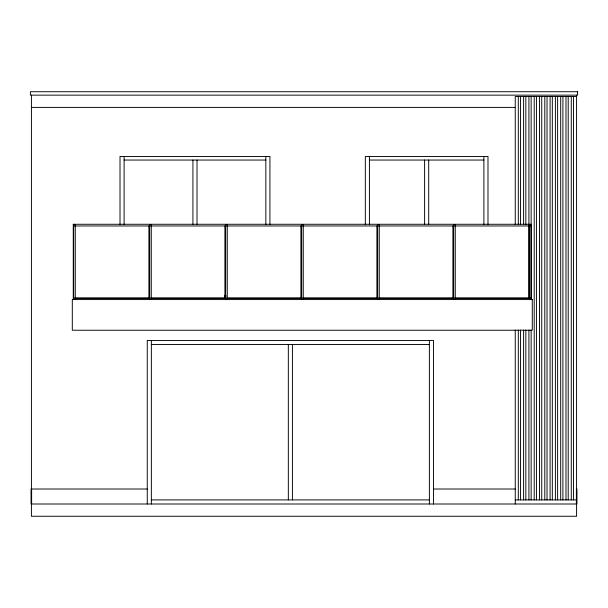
<?xml version="1.0" encoding="UTF-8"?>
<svg xmlns="http://www.w3.org/2000/svg" width="608" height="608" viewBox="0 0 608 608"><rect width="100%" height="100%" fill="white"/><g stroke="black" fill="none" stroke-linecap="round" stroke-linejoin="round"><path stroke-width="0.91" d="M576.582 96.497L515.25 96.497L515.25 224.641M31.418 107.403L514.847 107.403M124.1 160.048L265.84 160.048M369.421 160.048L483.9 160.048M73.264 224.61L75.27 224.61L75.27 299.569M529.15 224.61L531.263 224.61M73.674 225.971L531.263 225.971M224.261 295.99L226.244 295.99M73.674 298.072L531.263 298.072M75.384 298.209L148.907 298.209L148.907 225.971M151.377 298.209L224.907 298.209L224.907 225.971M227.377 298.209L300.899 298.209L300.899 225.971M303.377 298.209L376.899 298.209L376.899 225.971M379.377 298.209L452.899 298.209L452.899 225.971M455.377 298.209L528.899 298.209M151.354 344.546L429.385 344.546M147.265 489.014L31.084 489.014L31.084 504.002L576.916 504.002L576.916 489.014L576.376 489.014L576.376 504.002M433.474 489.014L515.25 489.014M151.354 499.913L429.385 499.913M515.25 499.913L576.582 499.913M576.582 95.137L576.582 516.268L31.418 516.268L31.418 95.137M573.511 96.497L573.511 499.913M571.284 96.497L571.284 499.913M568.214 96.497L568.214 499.913M565.987 96.497L565.987 499.913M562.917 96.497L562.917 499.913M560.69 96.497L560.69 499.913M557.62 96.497L557.62 499.913M555.393 96.497L555.393 499.913M552.322 96.497L552.322 499.913M550.096 96.497L550.096 499.913M547.025 96.497L547.025 499.913M544.798 96.497L544.798 499.913M541.728 96.497L541.728 499.913M539.501 96.497L539.501 499.913M536.431 96.497L536.431 499.913M534.204 96.497L534.204 499.913M531.263 299.569L531.263 224.268L73.264 224.268L73.264 299.569M531.141 96.497L531.141 299.63M531.141 330.007L531.141 499.913M529.667 224.61L529.667 299.569M529.15 225.56L529.15 298.619M528.907 96.497L528.907 298.68M528.907 330.007L528.907 499.913M525.844 96.497L525.844 224.641M525.844 330.007L525.844 499.913M523.61 96.497L523.61 224.641M523.61 330.007L523.61 499.913M520.547 96.497L520.547 224.641M520.547 330.007L520.547 499.913M518.312 96.497L518.312 224.641M518.312 330.007L518.312 499.913M515.25 330.007L515.25 504.002M487.988 224.702L487.988 156.469L365.332 156.469L365.332 224.702M483.9 156.469L483.9 224.702M455.263 299.569L455.263 224.61L453.667 224.61L453.667 299.569M433.474 504.002L433.474 340.457L147.265 340.457L147.265 504.002M429.385 340.457L429.385 504.002M428.701 160.048L428.701 224.246M424.612 160.048L424.612 224.246M379.263 299.569L379.263 224.61L377.667 224.61L377.667 299.569M369.421 156.469L369.421 224.702M303.263 299.569L303.263 224.61L301.667 224.61L301.667 299.569M292.418 344.546L292.418 499.913M288.329 344.546L288.329 499.913M269.929 224.702L269.929 156.469L120.012 156.469L120.012 224.702M265.84 156.469L265.84 224.702M227.263 299.569L227.263 224.61L225.667 224.61L225.667 299.569M197.015 160.048L197.015 224.246M192.926 160.048L192.926 224.246M151.354 340.457L151.354 504.002M151.27 299.569L151.27 224.61L149.674 224.61L149.674 299.569M124.1 156.469L124.1 224.702M73.674 224.268L73.674 299.569M31.624 489.014L31.624 504.002M577.6 91.732L30.4 91.732L30.4 95.137L577.6 95.137L577.6 91.732M532.281 299.569L72.306 299.569L72.306 330.235L532.281 330.235L532.281 299.569"/></g></svg>
